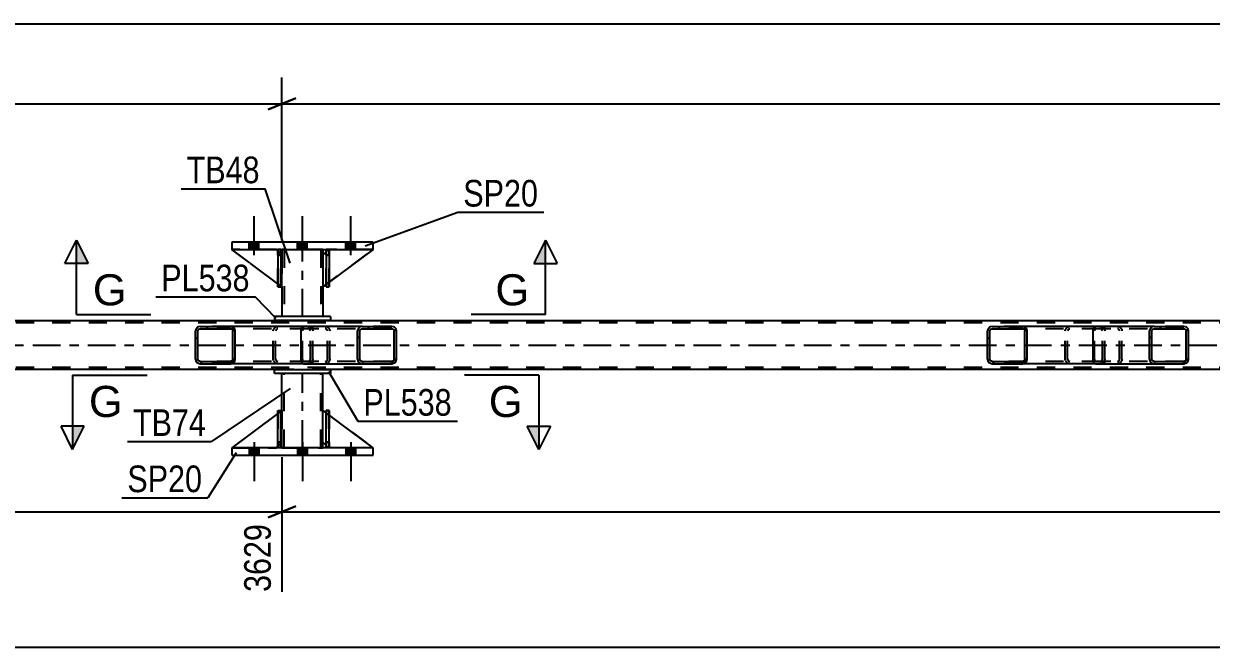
# Model space of a CAD drawing. Header units: millimetres. Extents: x -36 to 805, y -409 to 185.
# Drawn here: x 164.1 to 291.7, y -238.9 to -171.9 of the extents above; entities that cross this region are included whole.
import ezdxf

# ---------------------------------------------------------------- set-up
doc = ezdxf.new("R2010")
doc.units = ezdxf.units.MM
doc.linetypes.add('DXK_LINE_DOT2', pattern=[3.9198, 1.9599, -1.9599])
doc.linetypes.add('DXK_LINE_DOT3', pattern=[5.9187, 2.979, -0.9799, 0.9799, -0.9799])
doc.styles.add('Arial', font='ARIAL.TTF', dxfattribs={"height": 0.2})
doc.styles.add('Arial Narrow', font='ARIALN.TTF', dxfattribs={"height": 0.2})

# ---------------------------------------------------------------- blocks, each defined once
blk = doc.blocks.new('Bolt-203724355-6252 - 6047')
at = {"linetype": 'Continuous'}
for points in [[(188.31, -196.18), (189.35, -196.18), (189.35, -195.38), (188.31, -195.38)], [(188.31, -196.18), (189.35, -196.18), (189.35, -195.38), (188.31, -195.38)], [(188.31, -196.18), (189.35, -196.18), (189.35, -195.38), (188.31, -195.38)], [(193.51, -196.18), (194.55, -196.18), (194.55, -195.38), (193.51, -195.38)], [(193.51, -196.18), (194.55, -196.18), (194.55, -195.38), (193.51, -195.38)], [(198.71, -196.18), (199.75, -196.18), (199.75, -195.38), (198.71, -195.38)], [(198.71, -196.18), (199.75, -196.18), (199.75, -195.38), (198.71, -195.38)], [(198.71, -196.18), (199.75, -196.18), (199.75, -195.38), (198.71, -195.38)]]:
    blk.add_hatch(color=1, dxfattribs=at).paths.add_polyline_path(points)
at = {"color": 1, "linetype": 'Continuous'}
for p, q in [((188.83, -196.78), (188.83, -192.58)), ((188.83, -196.78), (188.83, -192.58)), ((188.83, -196.78), (188.83, -192.58)), ((194.03, -196.78), (194.03, -192.58)), ((194.03, -196.78), (194.03, -192.58)), ((199.23, -196.78), (199.23, -192.58)), ((199.23, -196.78), (199.23, -192.58)), ((199.23, -196.78), (199.23, -192.58)), ((188.31, -196.18), (188.31, -195.38)), ((188.31, -196.18), (188.31, -195.38)), ((188.31, -196.18), (188.31, -195.38)), ((189.35, -196.18), (189.35, -195.38)), ((189.35, -196.18), (189.35, -195.38)), ((189.35, -196.18), (189.35, -195.38)), ((193.51, -196.18), (193.51, -195.38)), ((193.51, -196.18), (193.51, -195.38)), ((194.55, -196.18), (194.55, -195.38)), ((194.55, -196.18), (194.55, -195.38)), ((198.71, -196.18), (198.71, -195.38)), ((198.71, -196.18), (198.71, -195.38)), ((198.71, -196.18), (198.71, -195.38)), ((199.75, -196.18), (199.75, -195.38)), ((199.75, -196.18), (199.75, -195.38)), ((199.75, -196.18), (199.75, -195.38))]:
    blk.add_line(p, q, dxfattribs=at)
blk = doc.blocks.new('Part-203724355-6270 - 6047')
at = {"linetype": 'Continuous'}
h = blk.add_hatch(dxfattribs=at)
h.set_pattern_fill('', scale=0.7, style=0, pattern_type=0)
h.set_pattern_definition([(45, (271.8914, -204.7345), (-1.57154, 1.57154), [])])
h.paths.add_polyline_path([(271.93, -204.92), (271.89, -204.73), (271.78, -204.58), (271.61, -204.47), (271.42, -204.44), (268.18, -204.44), (267.99, -204.47), (267.82, -204.58), (267.71, -204.73), (267.67, -204.92), (267.67, -207.96), (267.71, -208.14), (267.82, -208.3), (267.99, -208.4), (268.18, -208.44), (271.42, -208.44), (271.61, -208.4), (271.78, -208.3), (271.89, -208.14), (271.93, -207.96)])
h.paths.add_polyline_path([(271.66, -208.05), (271.6, -208.13), (271.52, -208.18), (271.42, -208.2), (268.18, -208.2), (268.09, -208.18), (268, -208.13), (267.95, -208.05), (267.93, -207.96), (267.93, -204.92), (267.95, -204.83), (268, -204.75), (268.09, -204.7), (268.18, -204.68), (271.42, -204.68), (271.52, -204.7), (271.6, -204.75), (271.66, -204.83), (271.67, -204.92), (271.67, -207.96)])
at = {"color": 2, "linetype": 'Continuous'}
for p, q in [((267.71, -204.73), (267.67, -204.92)), ((267.67, -207.96), (267.67, -204.92)), ((267.93, -204.92), (267.95, -204.83)), ((267.93, -207.96), (267.93, -204.92)), ((267.95, -204.83), (268, -204.75)), ((268.18, -204.44), (267.99, -204.47)), ((268, -204.75), (268.09, -204.7)), ((268.09, -204.7), (268.18, -204.68)), ((268.18, -204.44), (271.42, -204.44)), ((268.18, -204.68), (271.42, -204.68)), ((279.29, -204.44), (271.42, -204.44)), ((271.61, -204.47), (271.42, -204.44)), ((271.42, -204.68), (271.52, -204.7)), ((271.52, -204.7), (271.6, -204.75)), ((271.6, -204.75), (271.66, -204.83)), ((271.66, -204.83), (271.67, -204.92)), ((271.67, -207.96), (271.67, -204.92)), ((271.93, -204.92), (271.89, -204.73)), ((271.93, -207.96), (271.93, -204.92)), ((267.67, -207.96), (267.71, -208.14)), ((267.95, -208.05), (267.93, -207.96)), ((268, -208.13), (267.95, -208.05)), ((271.66, -208.05), (271.6, -208.13)), ((271.67, -207.96), (271.66, -208.05)), ((271.89, -208.14), (271.93, -207.96)), ((267.99, -208.4), (268.18, -208.44)), ((268.09, -208.18), (268, -208.13)), ((268.18, -208.2), (268.09, -208.18)), ((268.18, -208.2), (271.42, -208.2)), ((268.18, -208.44), (271.42, -208.44)), ((271.52, -208.18), (271.42, -208.2)), ((271.42, -208.44), (271.61, -208.4)), ((279.29, -208.44), (271.42, -208.44)), ((271.6, -208.13), (271.52, -208.18))]:
    blk.add_line(p, q, dxfattribs=at)
at = {"color": 7, "linetype": 'DXK_LINE_DOT2'}
for p, q in [((271.42, -204.44), (268.18, -204.44)), ((279.77, -204.68), (268.18, -204.68)), ((276.02, -204.92), (276.06, -204.73)), ((276.02, -207.96), (276.02, -204.92)), ((276.3, -204.83), (276.28, -204.92)), ((276.28, -207.96), (276.28, -204.92)), ((276.35, -204.75), (276.3, -204.83)), ((276.34, -204.47), (276.53, -204.44)), ((276.35, -204.75), (276.38, -204.73)), ((276.38, -204.73), (276.44, -204.7)), ((276.44, -204.7), (276.53, -204.68)), ((279.77, -204.44), (279.29, -204.44)), ((279.77, -204.44), (279.96, -204.47)), ((279.87, -204.7), (279.77, -204.68)), ((279.95, -204.75), (279.87, -204.7)), ((280, -204.83), (279.95, -204.75)), ((280.02, -204.92), (280, -204.83)), ((280.02, -207.96), (280.02, -204.92)), ((280.24, -204.73), (280.28, -204.92)), ((280.28, -207.96), (280.28, -204.92)), ((276.06, -208.14), (276.02, -207.96)), ((276.28, -207.96), (276.3, -208.05)), ((276.3, -208.05), (276.35, -208.13)), ((279.95, -208.13), (280, -208.05)), ((280, -208.05), (280.02, -207.96)), ((280.28, -207.96), (280.24, -208.14)), ((279.77, -208.2), (268.18, -208.2)), ((271.42, -208.44), (268.18, -208.44)), ((276.53, -208.44), (276.34, -208.4)), ((276.35, -208.13), (276.44, -208.18)), ((276.44, -208.18), (276.53, -208.2)), ((279.77, -208.44), (279.29, -208.44)), ((279.77, -208.2), (279.87, -208.18)), ((279.96, -208.4), (279.77, -208.44)), ((279.87, -208.18), (279.95, -208.13))]:
    blk.add_line(p, q, dxfattribs=at)
at = {"color": 2, "linetype": 'Continuous'}
for centre, start, end in [((268.16, -204.94), 110.7583, 155.68), ((271.44, -204.94), 24.32, 69.2417), ((268.16, -207.94), 204.32, 249.2417), ((271.44, -207.94), 290.7583, 335.68)]:
    blk.add_arc(centre, 0.496, start, end, dxfattribs=at)
at = {"color": 7, "linetype": 'DXK_LINE_DOT2'}
for centre, start, end in [((276.51, -204.94), 110.7583, 155.68), ((279.79, -204.94), 24.32, 69.2417), ((276.51, -207.94), 204.32, 249.2417), ((279.79, -207.94), 290.7583, 335.68)]:
    blk.add_arc(centre, 0.496, start, end, dxfattribs=at)
blk = doc.blocks.new('Part-203724355-6255 - 6047')
at = {"color": 2, "linetype": 'Continuous'}
for p, q in [((46.67, -203.8), (713.95, -203.8)), ((191.03, -209.08), (46.67, -209.08)), ((446.44, -209.08), (197.03, -209.08))]:
    blk.add_line(p, q, dxfattribs=at)
at = {"color": 7, "linetype": 'DXK_LINE_DOT2'}
for p, q in [((713.95, -204.04), (46.67, -204.04)), ((713.95, -208.84), (46.67, -208.84)), ((197.03, -209.08), (191.03, -209.08))]:
    blk.add_line(p, q, dxfattribs=at)
at = {"color": 7, "linetype": 'DXK_LINE_DOT3'}
blk.add_line((46.67, -206.44), (713.95, -206.44), dxfattribs=at)
blk = doc.blocks.new('Part-203724355-6271 - 6047')
at = {"linetype": 'Continuous'}
h = blk.add_hatch(dxfattribs=at)
h.set_pattern_fill('', scale=0.7, style=0, pattern_type=0)
h.set_pattern_definition([(45, (204.1022, -204.7345), (-1.57154, 1.57154), [])])
h.paths.add_polyline_path([(204.14, -204.92), (204.1, -204.73), (203.99, -204.58), (203.83, -204.47), (203.64, -204.44), (200.45, -204.44), (200.26, -204.47), (200.1, -204.58), (199.99, -204.73), (199.95, -204.92), (199.95, -207.96), (199.99, -208.14), (200.1, -208.3), (200.26, -208.4), (200.45, -208.44), (203.64, -208.44), (203.83, -208.4), (203.99, -208.3), (204.1, -208.14), (204.14, -207.96)])
h.paths.add_polyline_path([(203.87, -208.05), (203.82, -208.13), (203.73, -208.18), (203.64, -208.2), (200.45, -208.2), (200.36, -208.18), (200.28, -208.13), (200.22, -208.05), (200.2, -207.96), (200.2, -204.92), (200.22, -204.83), (200.28, -204.75), (200.36, -204.7), (200.45, -204.68), (203.64, -204.68), (203.73, -204.7), (203.82, -204.75), (203.87, -204.83), (203.89, -204.92), (203.89, -207.96)])
at = {"color": 2, "linetype": 'Continuous'}
for p, q in [((193.88, -204.92), (193.9, -204.73)), ((193.88, -207.96), (193.88, -204.92)), ((193.9, -204.73), (193.96, -204.58)), ((193.96, -204.58), (194.05, -204.47)), ((194.05, -204.47), (194.15, -204.44)), ((200.45, -204.44), (194.15, -204.44)), ((199.99, -204.73), (199.95, -204.92)), ((199.95, -207.96), (199.95, -204.92)), ((200.2, -204.92), (200.22, -204.83)), ((200.2, -207.96), (200.2, -204.92)), ((200.22, -204.83), (200.28, -204.75)), ((200.45, -204.44), (200.26, -204.47)), ((200.28, -204.75), (200.36, -204.7)), ((200.36, -204.7), (200.45, -204.68)), ((200.45, -204.44), (203.64, -204.44)), ((200.45, -204.68), (203.64, -204.68)), ((203.83, -204.47), (203.64, -204.44)), ((203.64, -204.68), (203.73, -204.7)), ((203.73, -204.7), (203.82, -204.75)), ((203.82, -204.75), (203.87, -204.83)), ((203.87, -204.83), (203.89, -204.92)), ((203.89, -207.96), (203.89, -204.92)), ((204.14, -204.92), (204.1, -204.73)), ((204.14, -207.96), (204.14, -204.92)), ((193.9, -208.14), (193.88, -207.96)), ((199.95, -207.96), (199.99, -208.14)), ((200.22, -208.05), (200.2, -207.96)), ((200.28, -208.13), (200.22, -208.05)), ((203.87, -208.05), (203.82, -208.13)), ((203.89, -207.96), (203.87, -208.05)), ((204.1, -208.14), (204.14, -207.96)), ((193.96, -208.3), (193.9, -208.14)), ((194.05, -208.4), (193.96, -208.3)), ((194.15, -208.44), (194.05, -208.4)), ((194.15, -208.44), (200.45, -208.44)), ((200.26, -208.4), (200.45, -208.44)), ((200.36, -208.18), (200.28, -208.13)), ((200.45, -208.2), (200.36, -208.18)), ((200.45, -208.2), (203.64, -208.2)), ((200.45, -208.44), (203.64, -208.44)), ((203.73, -208.18), (203.64, -208.2)), ((203.64, -208.44), (203.83, -208.4)), ((203.82, -208.13), (203.73, -208.18))]:
    blk.add_line(p, q, dxfattribs=at)
at = {"color": 7, "linetype": 'DXK_LINE_DOT2'}
for p, q in [((194.03, -204.83), (194.02, -204.92)), ((194.02, -207.96), (194.02, -204.92)), ((194.06, -204.75), (194.03, -204.83)), ((194.1, -204.7), (194.06, -204.75)), ((194.15, -204.68), (194.1, -204.7)), ((203.64, -204.68), (194.15, -204.68)), ((195.15, -204.68), (195.15, -204.44)), ((196.49, -204.44), (196.68, -204.47)), ((196.58, -204.7), (196.49, -204.68)), ((196.67, -204.75), (196.58, -204.7)), ((196.72, -204.83), (196.67, -204.75)), ((196.74, -204.92), (196.72, -204.83)), ((196.74, -207.96), (196.74, -204.92)), ((196.95, -204.73), (196.99, -204.92)), ((196.99, -207.96), (196.99, -204.92)), ((203.64, -204.44), (200.45, -204.44)), ((194.02, -207.96), (194.03, -208.05)), ((194.03, -208.05), (194.06, -208.13)), ((196.67, -208.13), (196.72, -208.05)), ((196.72, -208.05), (196.74, -207.96)), ((196.99, -207.96), (196.95, -208.14)), ((194.06, -208.13), (194.1, -208.18)), ((194.1, -208.18), (194.15, -208.2)), ((203.64, -208.2), (194.15, -208.2)), ((195.15, -208.44), (195.15, -208.2)), ((196.49, -208.2), (196.58, -208.18)), ((196.68, -208.4), (196.49, -208.44)), ((196.58, -208.18), (196.67, -208.13)), ((200.45, -208.44), (203.64, -208.44))]:
    blk.add_line(p, q, dxfattribs=at)
for centre, start, end in [((196.5, -204.93), 23.8494, 68.8059), ((196.5, -207.94), 291.1941, 336.1506)]:
    blk.add_arc(centre, 0.492, start, end, dxfattribs=at)
at = {"color": 2, "linetype": 'Continuous'}
for centre, start, end in [((200.44, -204.93), 111.1941, 156.1506), ((203.65, -204.93), 23.8494, 68.8059), ((200.44, -207.94), 203.8494, 248.8059), ((203.65, -207.94), 291.1941, 336.1506)]:
    blk.add_arc(centre, 0.492, start, end, dxfattribs=at)
blk = doc.blocks.new('Bolt-203724355-6253 - 6047')
at = {"linetype": 'Continuous'}
for points in [[(189.35, -217.48), (188.31, -217.48), (188.31, -218.28), (189.35, -218.28)], [(189.35, -217.48), (188.31, -217.48), (188.31, -218.28), (189.35, -218.28)], [(189.35, -217.48), (188.31, -217.48), (188.31, -218.28), (189.35, -218.28)], [(194.55, -217.48), (193.51, -217.48), (193.51, -218.28), (194.55, -218.28)], [(194.55, -217.48), (193.51, -217.48), (193.51, -218.28), (194.55, -218.28)], [(199.75, -217.48), (198.71, -217.48), (198.71, -218.28), (199.75, -218.28)], [(199.75, -217.48), (198.71, -217.48), (198.71, -218.28), (199.75, -218.28)], [(199.75, -217.48), (198.71, -217.48), (198.71, -218.28), (199.75, -218.28)]]:
    blk.add_hatch(color=1, dxfattribs=at).paths.add_polyline_path(points)
at = {"color": 1, "linetype": 'Continuous'}
for p, q in [((188.83, -216.88), (188.83, -221.08)), ((188.83, -216.88), (188.83, -221.08)), ((188.83, -216.88), (188.83, -221.08)), ((194.03, -216.88), (194.03, -221.08)), ((194.03, -216.88), (194.03, -221.08)), ((199.23, -216.88), (199.23, -221.08)), ((199.23, -216.88), (199.23, -221.08)), ((199.23, -216.88), (199.23, -221.08)), ((188.31, -217.48), (188.31, -218.28)), ((188.31, -217.48), (188.31, -218.28)), ((188.31, -217.48), (188.31, -218.28)), ((189.35, -217.48), (189.35, -218.28)), ((189.35, -217.48), (189.35, -218.28)), ((189.35, -217.48), (189.35, -218.28)), ((193.51, -217.48), (193.51, -218.28)), ((193.51, -217.48), (193.51, -218.28)), ((194.55, -217.48), (194.55, -218.28)), ((194.55, -217.48), (194.55, -218.28)), ((198.71, -217.48), (198.71, -218.28)), ((198.71, -217.48), (198.71, -218.28)), ((198.71, -217.48), (198.71, -218.28)), ((199.75, -217.48), (199.75, -218.28)), ((199.75, -217.48), (199.75, -218.28)), ((199.75, -217.48), (199.75, -218.28))]:
    blk.add_line(p, q, dxfattribs=at)
blk = doc.blocks.new('Part-203724355-6269 - 6047')
at = {"linetype": 'Continuous'}
h = blk.add_hatch(dxfattribs=at)
h.set_pattern_fill('', scale=0.7, style=0, pattern_type=0)
h.set_pattern_definition([(45, (289.2364, -204.7345), (-1.57154, 1.57154), [])])
h.paths.add_polyline_path([(289.27, -204.92), (289.24, -204.73), (289.13, -204.58), (288.96, -204.47), (288.77, -204.44), (285.59, -204.44), (285.4, -204.47), (285.23, -204.58), (285.12, -204.73), (285.08, -204.92), (285.08, -207.96), (285.12, -208.14), (285.23, -208.3), (285.4, -208.4), (285.59, -208.44), (288.77, -208.44), (288.96, -208.4), (289.13, -208.3), (289.24, -208.14), (289.27, -207.96)])
h.paths.add_polyline_path([(289, -208.05), (288.95, -208.13), (288.87, -208.18), (288.77, -208.2), (285.59, -208.2), (285.49, -208.18), (285.41, -208.13), (285.36, -208.05), (285.34, -207.96), (285.34, -204.92), (285.36, -204.83), (285.41, -204.75), (285.49, -204.7), (285.59, -204.68), (288.77, -204.68), (288.87, -204.7), (288.95, -204.75), (289, -204.83), (289.02, -204.92), (289.02, -207.96)])
at = {"color": 2, "linetype": 'Continuous'}
for p, q in [((279.02, -204.92), (279.04, -204.73)), ((279.02, -207.96), (279.02, -204.92)), ((279.04, -204.73), (279.1, -204.58)), ((279.1, -204.58), (279.18, -204.47)), ((279.18, -204.47), (279.29, -204.44)), ((285.59, -204.44), (279.29, -204.44)), ((285.12, -204.73), (285.08, -204.92)), ((285.08, -207.96), (285.08, -204.92)), ((285.34, -204.92), (285.36, -204.83)), ((285.34, -207.96), (285.34, -204.92)), ((285.36, -204.83), (285.41, -204.75)), ((285.59, -204.44), (285.4, -204.47)), ((285.41, -204.75), (285.49, -204.7)), ((285.49, -204.7), (285.59, -204.68)), ((285.59, -204.44), (288.77, -204.44)), ((285.59, -204.68), (288.77, -204.68)), ((288.96, -204.47), (288.77, -204.44)), ((288.77, -204.68), (288.87, -204.7)), ((288.87, -204.7), (288.95, -204.75)), ((288.95, -204.75), (289, -204.83)), ((289, -204.83), (289.02, -204.92)), ((289.02, -207.96), (289.02, -204.92)), ((289.27, -204.92), (289.24, -204.73)), ((289.27, -207.96), (289.27, -204.92)), ((279.04, -208.14), (279.02, -207.96)), ((285.08, -207.96), (285.12, -208.14)), ((285.36, -208.05), (285.34, -207.96)), ((285.41, -208.13), (285.36, -208.05)), ((289, -208.05), (288.95, -208.13)), ((289.02, -207.96), (289, -208.05)), ((289.24, -208.14), (289.27, -207.96)), ((279.1, -208.3), (279.04, -208.14)), ((279.18, -208.4), (279.1, -208.3)), ((279.29, -208.44), (279.18, -208.4)), ((279.29, -208.44), (285.59, -208.44)), ((285.4, -208.4), (285.59, -208.44)), ((285.49, -208.18), (285.41, -208.13)), ((285.59, -208.2), (285.49, -208.18)), ((285.59, -208.2), (288.77, -208.2)), ((285.59, -208.44), (288.77, -208.44)), ((288.87, -208.18), (288.77, -208.2)), ((288.77, -208.44), (288.96, -208.4)), ((288.95, -208.13), (288.87, -208.18))]:
    blk.add_line(p, q, dxfattribs=at)
at = {"color": 7, "linetype": 'DXK_LINE_DOT2'}
for p, q in [((279.16, -204.83), (279.15, -204.92)), ((279.15, -207.96), (279.15, -204.92)), ((279.19, -204.75), (279.16, -204.83)), ((279.24, -204.7), (279.19, -204.75)), ((279.29, -204.68), (279.24, -204.7)), ((288.77, -204.68), (279.29, -204.68)), ((280.28, -204.68), (280.28, -204.44)), ((281.62, -204.44), (281.81, -204.47)), ((281.72, -204.7), (281.62, -204.68)), ((281.8, -204.75), (281.72, -204.7)), ((281.85, -204.83), (281.8, -204.75)), ((281.87, -204.92), (281.85, -204.83)), ((281.87, -207.96), (281.87, -204.92)), ((282.09, -204.73), (282.12, -204.92)), ((282.12, -207.96), (282.12, -204.92)), ((288.77, -204.44), (285.59, -204.44)), ((279.15, -207.96), (279.16, -208.05)), ((279.16, -208.05), (279.19, -208.13)), ((281.8, -208.13), (281.85, -208.05)), ((281.85, -208.05), (281.87, -207.96)), ((282.12, -207.96), (282.09, -208.14)), ((279.19, -208.13), (279.24, -208.18)), ((279.24, -208.18), (279.29, -208.2)), ((288.77, -208.2), (279.29, -208.2)), ((280.28, -208.44), (280.28, -208.2)), ((281.62, -208.2), (281.72, -208.18)), ((281.81, -208.4), (281.62, -208.44)), ((281.72, -208.18), (281.8, -208.13)), ((285.59, -208.44), (288.77, -208.44))]:
    blk.add_line(p, q, dxfattribs=at)
for centre, start, end in [((281.64, -204.93), 23.8494, 68.8059), ((281.64, -207.94), 291.1941, 336.1506)]:
    blk.add_arc(centre, 0.492, start, end, dxfattribs=at)
at = {"color": 2, "linetype": 'Continuous'}
for centre, start, end in [((285.57, -204.93), 111.1941, 156.1506), ((288.79, -204.93), 23.8494, 68.8059), ((285.57, -207.94), 203.8494, 248.8059), ((288.79, -207.94), 291.1941, 336.1506)]:
    blk.add_arc(centre, 0.492, start, end, dxfattribs=at)
blk = doc.blocks.new('Part-203724355-6272 - 6047')
at = {"linetype": 'Continuous'}
h = blk.add_hatch(dxfattribs=at)
h.set_pattern_fill('', scale=0.7, style=0, pattern_type=0)
h.set_pattern_definition([(45, (186.7572, -204.7345), (-1.57154, 1.57154), [])])
h.paths.add_polyline_path([(186.8, -204.92), (186.76, -204.73), (186.65, -204.58), (186.48, -204.47), (186.29, -204.44), (183.05, -204.44), (182.85, -204.47), (182.69, -204.58), (182.58, -204.73), (182.54, -204.92), (182.54, -207.96), (182.58, -208.14), (182.69, -208.3), (182.85, -208.4), (183.05, -208.44), (186.29, -208.44), (186.48, -208.4), (186.65, -208.3), (186.76, -208.14), (186.8, -207.96)])
h.paths.add_polyline_path([(186.52, -208.05), (186.47, -208.13), (186.38, -208.18), (186.29, -208.2), (183.05, -208.2), (182.95, -208.18), (182.87, -208.13), (182.81, -208.05), (182.79, -207.96), (182.79, -204.92), (182.81, -204.83), (182.87, -204.75), (182.95, -204.7), (183.05, -204.68), (186.29, -204.68), (186.38, -204.7), (186.47, -204.75), (186.52, -204.83), (186.54, -204.92), (186.54, -207.96)])
at = {"color": 2, "linetype": 'Continuous'}
for p, q in [((182.58, -204.73), (182.54, -204.92)), ((182.54, -207.96), (182.54, -204.92)), ((182.79, -204.92), (182.81, -204.83)), ((182.79, -207.96), (182.79, -204.92)), ((182.81, -204.83), (182.87, -204.75)), ((183.05, -204.44), (182.85, -204.47)), ((182.87, -204.75), (182.95, -204.7)), ((182.95, -204.7), (183.05, -204.68)), ((183.05, -204.44), (186.29, -204.44)), ((183.05, -204.68), (186.29, -204.68)), ((194.15, -204.44), (186.29, -204.44)), ((186.48, -204.47), (186.29, -204.44)), ((186.29, -204.68), (186.38, -204.7)), ((186.38, -204.7), (186.47, -204.75)), ((186.47, -204.75), (186.52, -204.83)), ((186.52, -204.83), (186.54, -204.92)), ((186.54, -207.96), (186.54, -204.92)), ((186.8, -204.92), (186.76, -204.73)), ((186.8, -207.96), (186.8, -204.92)), ((182.54, -207.96), (182.58, -208.14)), ((182.81, -208.05), (182.79, -207.96)), ((182.87, -208.13), (182.81, -208.05)), ((186.52, -208.05), (186.47, -208.13)), ((186.54, -207.96), (186.52, -208.05)), ((186.76, -208.14), (186.8, -207.96)), ((182.85, -208.4), (183.05, -208.44)), ((182.95, -208.18), (182.87, -208.13)), ((183.05, -208.2), (182.95, -208.18)), ((183.05, -208.2), (186.29, -208.2)), ((183.05, -208.44), (186.29, -208.44)), ((186.38, -208.18), (186.29, -208.2)), ((186.29, -208.44), (186.48, -208.4)), ((194.15, -208.44), (186.29, -208.44)), ((186.47, -208.13), (186.38, -208.18))]:
    blk.add_line(p, q, dxfattribs=at)
at = {"color": 7, "linetype": 'DXK_LINE_DOT2'}
for p, q in [((186.29, -204.44), (183.05, -204.44)), ((194.63, -204.68), (183.05, -204.68)), ((190.89, -204.92), (190.93, -204.73)), ((190.89, -207.96), (190.89, -204.92)), ((191.16, -204.83), (191.14, -204.92)), ((191.14, -207.96), (191.14, -204.92)), ((191.22, -204.75), (191.16, -204.83)), ((191.2, -204.47), (191.4, -204.44)), ((191.3, -204.7), (191.22, -204.75)), ((191.4, -204.68), (191.3, -204.7)), ((194.63, -204.44), (194.15, -204.44)), ((194.63, -204.44), (194.83, -204.47)), ((194.73, -204.7), (194.63, -204.68)), ((194.82, -204.75), (194.73, -204.7)), ((194.87, -204.83), (194.82, -204.75)), ((194.89, -204.92), (194.87, -204.83)), ((194.89, -207.96), (194.89, -204.92)), ((195.11, -204.73), (195.15, -204.92)), ((195.15, -207.96), (195.15, -204.92)), ((190.93, -208.14), (190.89, -207.96)), ((191.14, -207.96), (191.16, -208.05)), ((191.16, -208.05), (191.22, -208.13)), ((194.82, -208.13), (194.87, -208.05)), ((194.87, -208.05), (194.89, -207.96)), ((195.15, -207.96), (195.11, -208.14)), ((194.63, -208.2), (183.05, -208.2)), ((186.29, -208.44), (183.05, -208.44)), ((191.4, -208.44), (191.2, -208.4)), ((191.22, -208.13), (191.3, -208.18)), ((191.3, -208.18), (191.4, -208.2)), ((194.63, -208.44), (194.15, -208.44)), ((194.63, -208.2), (194.73, -208.18)), ((194.83, -208.4), (194.63, -208.44)), ((194.73, -208.18), (194.82, -208.13))]:
    blk.add_line(p, q, dxfattribs=at)
at = {"color": 2, "linetype": 'Continuous'}
for centre, start, end in [((183.03, -204.94), 110.7583, 155.68), ((186.3, -204.94), 24.32, 69.2417), ((183.03, -207.94), 204.32, 249.2417), ((186.3, -207.94), 290.7583, 335.68)]:
    blk.add_arc(centre, 0.496, start, end, dxfattribs=at)
at = {"color": 7, "linetype": 'DXK_LINE_DOT2'}
for centre, start, end in [((191.38, -204.94), 110.7583, 155.68), ((194.65, -204.94), 24.32, 69.2417), ((191.38, -207.94), 204.32, 249.2417), ((194.65, -207.94), 290.7583, 335.68)]:
    blk.add_arc(centre, 0.496, start, end, dxfattribs=at)
blk = doc.blocks.new('Part-203724355-6278 - 6047')
at = {"color": 2, "linetype": 'Continuous'}
for p, q in [((191.83, -196.18), (191.83, -196.78)), ((196.23, -196.18), (196.23, -196.78)), ((191.83, -200.18), (191.83, -203.38)), ((196.23, -200.18), (196.23, -203.38))]:
    blk.add_line(p, q, dxfattribs=at)
at = {"color": 7, "linetype": 'DXK_LINE_DOT2'}
for p, q in [((196.23, -196.18), (191.83, -196.18)), ((192.07, -196.18), (192.07, -203.38)), ((195.99, -196.18), (195.99, -203.38)), ((191.83, -196.78), (191.83, -200.18)), ((196.23, -196.78), (196.23, -200.18)), ((196.23, -203.38), (191.83, -203.38))]:
    blk.add_line(p, q, dxfattribs=at)
at = {"color": 7, "linetype": 'DXK_LINE_DOT3'}
blk.add_line((194.03, -203.38), (194.03, -196.18), dxfattribs=at)
blk = doc.blocks.new('Part-203724355-6284 - 6047')
at = {"color": 2, "linetype": 'Continuous'}
for p, q in [((191.38, -199.85), (186.43, -196.18)), ((191.38, -196.33), (191.23, -196.18)), ((191.83, -196.78), (191.7, -196.65)), ((191.83, -196.78), (191.83, -196.78)), ((191.83, -200.18), (191.83, -196.78)), ((191.7, -200.08), (191.83, -200.18)), ((191.83, -200.18), (191.83, -200.18))]:
    blk.add_line(p, q, dxfattribs=at)
at = {"color": 7, "linetype": 'DXK_LINE_DOT2'}
for p, q in [((191.23, -196.18), (186.43, -196.18)), ((191.23, -196.18), (191.83, -196.78)), ((191.7, -196.65), (191.38, -196.33)), ((191.83, -196.78), (191.83, -200.18)), ((191.7, -200.08), (191.38, -199.85))]:
    blk.add_line(p, q, dxfattribs=at)
blk = doc.blocks.new('Part-203724355-6286 - 6047')
at = {"color": 2, "linetype": 'Continuous'}
for p, q in [((196.9, -196.18), (196.58, -196.18)), ((196.58, -196.18), (196.58, -200.18)), ((196.9, -196.18), (196.9, -196.18)), ((196.9, -196.18), (196.9, -200.18)), ((196.9, -200.18), (196.58, -200.18))]:
    blk.add_line(p, q, dxfattribs=at)
at = {"color": 7, "linetype": 'DXK_LINE_DOT2'}
for p, q in [((196.58, -196.78), (196.58, -196.18)), ((196.9, -196.78), (196.9, -196.18)), ((196.9, -196.18), (196.9, -196.18)), ((196.9, -196.78), (196.58, -196.78)), ((196.58, -196.78), (196.58, -200.18)), ((196.9, -200.18), (196.9, -196.78))]:
    blk.add_line(p, q, dxfattribs=at)
blk = doc.blocks.new('Part-203724355-6288 - 6047')
at = {"color": 7, "linetype": 'DXK_LINE_DOT2'}
for p, q in [((196.58, -196.78), (196.58, -196.18)), ((196.58, -196.18), (196.58, -196.18)), ((196.58, -196.18), (196.58, -200.18)), ((196.9, -196.18), (196.58, -196.18)), ((196.9, -196.78), (196.9, -196.18)), ((196.9, -200.18), (196.9, -196.18)), ((196.58, -200.18), (196.58, -196.78)), ((196.58, -196.78), (196.9, -196.78)), ((196.9, -196.78), (196.9, -200.18)), ((196.58, -200.18), (196.9, -200.18))]:
    blk.add_line(p, q, dxfattribs=at)
blk = doc.blocks.new('Part-203724355-6293 - 6047')
at = {"color": 2, "linetype": 'Continuous'}
for p, q in [((201.63, -217.48), (186.43, -217.48)), ((186.43, -217.48), (186.43, -218.28)), ((201.63, -218.28), (201.63, -217.48)), ((186.43, -218.28), (201.63, -218.28))]:
    blk.add_line(p, q, dxfattribs=at)
blk = doc.blocks.new('Part-203724355-6311 - 6047')
at = {"color": 2, "linetype": 'Continuous'}
for p, q in [((191.7, -196.18), (191.38, -196.18)), ((191.38, -196.18), (191.38, -200.18)), ((191.7, -196.18), (191.7, -196.18)), ((191.7, -196.18), (191.7, -200.18)), ((191.7, -200.18), (191.38, -200.18))]:
    blk.add_line(p, q, dxfattribs=at)
at = {"color": 7, "linetype": 'DXK_LINE_DOT2'}
for p, q in [((191.38, -196.78), (191.38, -196.18)), ((191.7, -196.78), (191.7, -196.18)), ((191.7, -196.18), (191.7, -196.18)), ((191.7, -196.78), (191.38, -196.78)), ((191.38, -196.78), (191.38, -200.18)), ((191.7, -200.18), (191.7, -196.78))]:
    blk.add_line(p, q, dxfattribs=at)
blk = doc.blocks.new('Part-203724355-6314 - 6047')
at = {"color": 2, "linetype": 'Continuous'}
for p, q in [((196.58, -217.48), (196.58, -213.48)), ((196.58, -213.48), (196.9, -213.48)), ((196.9, -217.48), (196.9, -213.48)), ((196.58, -217.48), (196.58, -217.48)), ((196.9, -217.48), (196.58, -217.48))]:
    blk.add_line(p, q, dxfattribs=at)
at = {"color": 7, "linetype": 'DXK_LINE_DOT2'}
for p, q in [((196.58, -213.48), (196.58, -216.88)), ((196.9, -216.88), (196.9, -213.48)), ((196.58, -216.88), (196.58, -217.48)), ((196.58, -216.88), (196.9, -216.88)), ((196.9, -217.48), (196.9, -216.88)), ((196.9, -217.48), (196.9, -217.48))]:
    blk.add_line(p, q, dxfattribs=at)
blk = doc.blocks.new('Part-203724355-6316 - 6047')
at = {"color": 7, "linetype": 'DXK_LINE_DOT2'}
for p, q in [((196.9, -213.48), (196.58, -213.48)), ((196.58, -216.88), (196.58, -213.48)), ((196.58, -213.48), (196.58, -217.48)), ((196.9, -213.48), (196.9, -216.88)), ((196.9, -217.48), (196.9, -213.48)), ((196.9, -216.88), (196.58, -216.88)), ((196.58, -217.48), (196.58, -216.88)), ((196.9, -216.88), (196.9, -217.48)), ((196.9, -217.48), (196.58, -217.48)), ((196.9, -217.48), (196.9, -217.48))]:
    blk.add_line(p, q, dxfattribs=at)
blk = doc.blocks.new('Part-203724355-6317 - 6047')
at = {"color": 7, "linetype": 'DXK_LINE_DOT2'}
for p, q in [((196.83, -196.18), (196.23, -196.78)), ((196.23, -200.18), (201.63, -196.18)), ((201.63, -196.18), (196.83, -196.18)), ((196.23, -196.78), (196.23, -200.18))]:
    blk.add_line(p, q, dxfattribs=at)
blk = doc.blocks.new('Part-203724355-6318 - 6047')
at = {"color": 2, "linetype": 'Continuous'}
for p, q in [((196.58, -196.42), (196.23, -196.78)), ((201.63, -196.18), (196.9, -199.68)), ((196.23, -196.78), (196.23, -200.18)), ((196.58, -199.92), (196.23, -200.18))]:
    blk.add_line(p, q, dxfattribs=at)
at = {"color": 7, "linetype": 'DXK_LINE_DOT2'}
for p, q in [((196.83, -196.18), (196.58, -196.42)), ((201.63, -196.18), (196.83, -196.18)), ((196.9, -199.68), (196.58, -199.92))]:
    blk.add_line(p, q, dxfattribs=at)
blk = doc.blocks.new('Part-203724355-6319 - 6047')
at = {"color": 7, "linetype": 'DXK_LINE_DOT2'}
for p, q in [((191.83, -200.18), (186.43, -196.18)), ((186.43, -196.18), (191.23, -196.18)), ((191.23, -196.18), (191.83, -196.78)), ((191.83, -196.78), (191.23, -196.18)), ((191.83, -196.78), (191.83, -200.18)), ((191.83, -196.78), (191.83, -196.78)), ((191.83, -196.78), (191.83, -200.18))]:
    blk.add_line(p, q, dxfattribs=at)
blk = doc.blocks.new('Part-203724355-6324 - 6047')
at = {"color": 2, "linetype": 'Continuous'}
for p, q in [((201.63, -195.38), (186.43, -195.38)), ((186.43, -195.38), (186.43, -196.18)), ((186.43, -196.18), (201.63, -196.18)), ((201.63, -196.18), (201.63, -195.38))]:
    blk.add_line(p, q, dxfattribs=at)
blk = doc.blocks.new('Part-203724355-6329 - 6047')
at = {"color": 2, "linetype": 'Continuous'}
for p, q in [((191.83, -213.48), (191.83, -209.48)), ((196.23, -213.48), (196.23, -209.48)), ((191.83, -217.48), (191.83, -216.88)), ((196.23, -217.48), (196.23, -216.88))]:
    blk.add_line(p, q, dxfattribs=at)
at = {"color": 7, "linetype": 'DXK_LINE_DOT2'}
for p, q in [((196.23, -209.48), (191.83, -209.48)), ((192.07, -217.48), (192.07, -209.48)), ((195.99, -217.48), (195.99, -209.48)), ((191.83, -216.88), (191.83, -213.48)), ((196.23, -216.88), (196.23, -213.48)), ((191.83, -217.48), (196.23, -217.48))]:
    blk.add_line(p, q, dxfattribs=at)
at = {"color": 7, "linetype": 'DXK_LINE_DOT3'}
blk.add_line((194.03, -217.48), (194.03, -209.48), dxfattribs=at)
blk = doc.blocks.new('Part-203724355-6334 - 6047')
at = {"color": 2, "linetype": 'Continuous'}
for p, q in [((191.03, -209.08), (197.03, -209.08)), ((191.03, -209.48), (191.03, -209.08)), ((197.03, -209.08), (197.03, -209.48)), ((197.03, -209.48), (191.03, -209.48))]:
    blk.add_line(p, q, dxfattribs=at)
blk = doc.blocks.new('Part-203724355-6339 - 6047')
at = {"color": 2, "linetype": 'Continuous'}
for p, q in [((197.03, -203.38), (191.03, -203.38)), ((191.03, -203.38), (191.03, -203.78)), ((197.03, -203.78), (191.03, -203.78)), ((197.03, -203.38), (197.03, -203.78))]:
    blk.add_line(p, q, dxfattribs=at)
blk = doc.blocks.new('Part-203724355-6345 - 6047')
at = {"color": 7, "linetype": 'DXK_LINE_DOT2'}
for p, q in [((191.38, -213.48), (191.7, -213.48)), ((191.38, -216.88), (191.38, -213.48)), ((191.38, -213.48), (191.38, -217.48)), ((191.7, -213.48), (191.7, -216.88)), ((191.7, -217.48), (191.7, -213.57)), ((191.7, -216.88), (191.38, -216.88)), ((191.38, -217.48), (191.38, -216.88)), ((191.7, -216.88), (191.7, -217.48)), ((191.7, -217.48), (191.38, -217.48)), ((191.7, -217.48), (191.7, -217.48))]:
    blk.add_line(p, q, dxfattribs=at)
blk = doc.blocks.new('Part-203724355-6347 - 6047')
at = {"color": 2, "linetype": 'Continuous'}
for p, q in [((191.38, -217.48), (191.38, -213.48)), ((191.38, -213.48), (191.7, -213.48)), ((191.7, -217.48), (191.7, -213.48)), ((191.38, -217.48), (191.38, -217.48)), ((191.7, -217.48), (191.38, -217.48))]:
    blk.add_line(p, q, dxfattribs=at)
at = {"color": 7, "linetype": 'DXK_LINE_DOT2'}
for p, q in [((191.38, -213.48), (191.38, -216.88)), ((191.7, -216.88), (191.7, -213.48)), ((191.38, -216.88), (191.38, -217.48)), ((191.38, -216.88), (191.7, -216.88)), ((191.7, -217.48), (191.7, -216.88)), ((191.7, -217.48), (191.7, -217.48))]:
    blk.add_line(p, q, dxfattribs=at)
blk = doc.blocks.new('Part-203724355-6356 - 6047')
at = {"color": 7, "linetype": 'DXK_LINE_DOT2'}
for p, q in [((191.38, -196.78), (191.38, -196.18)), ((191.38, -196.18), (191.38, -196.18)), ((191.38, -196.18), (191.38, -200.18)), ((191.7, -196.18), (191.38, -196.18)), ((191.7, -196.78), (191.7, -196.18)), ((191.7, -200.18), (191.7, -196.18)), ((191.38, -200.18), (191.38, -196.78)), ((191.38, -196.78), (191.7, -196.78)), ((191.7, -196.78), (191.7, -200.18)), ((191.38, -200.18), (191.7, -200.18))]:
    blk.add_line(p, q, dxfattribs=at)
blk = doc.blocks.new('Part-203724355-6383 - 6047')
at = {"color": 7, "linetype": 'DXK_LINE_DOT2'}
for p, q in [((196.23, -216.88), (196.23, -213.48)), ((196.23, -213.48), (201.63, -217.48)), ((196.83, -217.48), (196.23, -216.88)), ((201.63, -217.48), (196.83, -217.48))]:
    blk.add_line(p, q, dxfattribs=at)
blk = doc.blocks.new('Part-203724355-6384 - 6047')
at = {"color": 2, "linetype": 'Continuous'}
for p, q in [((196.23, -216.88), (196.23, -213.48)), ((196.58, -213.74), (196.23, -213.48)), ((201.63, -217.48), (196.9, -213.98)), ((196.58, -217.23), (196.23, -216.88))]:
    blk.add_line(p, q, dxfattribs=at)
at = {"color": 7, "linetype": 'DXK_LINE_DOT2'}
for p, q in [((196.9, -213.98), (196.58, -213.74)), ((196.83, -217.48), (196.58, -217.23)), ((201.63, -217.48), (196.83, -217.48)), ((201.63, -217.48), (201.63, -217.48)), ((201.63, -217.48), (201.63, -217.48))]:
    blk.add_line(p, q, dxfattribs=at)
blk = doc.blocks.new('Part-203724355-6385 - 6047')
at = {"color": 7, "linetype": 'DXK_LINE_DOT2'}
for p, q in [((191.83, -213.48), (186.43, -217.48)), ((191.83, -216.88), (191.83, -213.48)), ((191.83, -213.48), (191.83, -216.88)), ((191.23, -217.48), (191.83, -216.88)), ((191.83, -216.88), (191.23, -217.48)), ((191.83, -216.88), (191.83, -216.88)), ((186.43, -217.48), (191.23, -217.48))]:
    blk.add_line(p, q, dxfattribs=at)
blk = doc.blocks.new('Part-203724355-6386 - 6047')
at = {"color": 2, "linetype": 'Continuous'}
for p, q in [((191.38, -213.81), (186.43, -217.48)), ((191.83, -213.48), (191.7, -213.57)), ((191.83, -216.88), (191.83, -213.48)), ((191.83, -216.88), (191.7, -217)), ((191.83, -216.88), (191.83, -216.88)), ((191.38, -217.32), (191.23, -217.48))]:
    blk.add_line(p, q, dxfattribs=at)
at = {"color": 7, "linetype": 'DXK_LINE_DOT2'}
for p, q in [((191.7, -213.57), (191.38, -213.81)), ((191.83, -216.88), (191.83, -213.48)), ((191.83, -216.88), (191.23, -217.48)), ((186.43, -217.48), (191.23, -217.48)), ((191.7, -217), (191.38, -217.32))]:
    blk.add_line(p, q, dxfattribs=at)
blk = doc.blocks.new('StraightDimension-203724355-14934 - 6047')
at = {"color": 7, "linetype": 'Continuous'}
for p, q in [((191.83, -195.18), (191.83, -177.66)), ((193.33, -179.91), (190.33, -181.11)), ((191.83, -180.51), (447.24, -180.51))]:
    blk.add_line(p, q, dxfattribs=at)
blk = doc.blocks.new('StraightDimension-203724355-14977 - 6047')
at = {"color": 7, "linetype": 'Continuous'}
for p, q in [((191.83, -218.48), (191.83, -232.98)), ((46.67, -224.36), (191.83, -224.36)), ((190.33, -224.96), (193.33, -223.76))]:
    blk.add_line(p, q, dxfattribs=at)
at = {"color": 0, "linetype": 'Continuous'}
blk.add_wipeout([(191.23, -225.06), (187.03, -225.06), (187.03, -233.58), (191.23, -233.58)], dxfattribs=at)
at = {"color": 3, "linetype": 'Continuous', "style": 'Arial Narrow'}
blk.add_text('3629', height=2.863, rotation=90.0002, dxfattribs=at).set_placement((190.63, -232.98))
blk = doc.blocks.new('StraightDimension-203724355-6513 - 6047')
at = {"color": 7, "linetype": 'Continuous'}
blk.add_line((46.67, -171.9), (722.57, -171.9), dxfattribs=at)
blk = doc.blocks.new('StraightDimension-203724355-6534 - 6047')
at = {"color": 7, "linetype": 'Continuous'}
blk.add_line((46.03, -238.92), (723.21, -238.92), dxfattribs=at)
blk = doc.blocks.new('StraightDimension-203724355-14935 - 6047')
at = {"color": 7, "linetype": 'Continuous'}
for p, q in [((191.83, -195.18), (191.83, -177.66)), ((190.33, -181.11), (193.33, -179.91)), ((46.67, -180.51), (191.83, -180.51))]:
    blk.add_line(p, q, dxfattribs=at)
blk = doc.blocks.new('StraightDimension-203724355-14976 - 6047')
at = {"color": 7, "linetype": 'Continuous'}
for p, q in [((191.83, -218.48), (191.83, -232.98)), ((193.33, -223.76), (190.33, -224.96)), ((191.83, -224.36), (447.24, -224.36))]:
    blk.add_line(p, q, dxfattribs=at)
blk = doc.blocks.new('Mark-203724355-6325 - 6047')
at = {"color": 0}
blk.add_wipeout([(183.66, -216.21), (183.66, -213.21), (175.81, -213.21), (175.81, -216.21)], dxfattribs=at)
blk.add_wipeout([(183.66, -216.21), (183.66, -213.21), (175.81, -213.21), (175.81, -216.21)], dxfattribs=at)
at = {"color": 30, "linetype": 'Continuous'}
for p in [(192.72, -211.09), (175.21, -216.81)]:
    blk.add_line(p, (184.26, -216.81), dxfattribs=at)
at = {"color": 3, "style": 'Arial Narrow'}
blk.add_text('TB74', height=2.863, dxfattribs=at).set_placement((175.81, -216.21))
blk = doc.blocks.new('Mark-203724355-6274 - 6047')
at = {"color": 0}
blk.add_wipeout([(189.43, -189.04), (189.43, -186.04), (181.58, -186.04), (181.58, -189.04)], dxfattribs=at)
blk.add_wipeout([(189.43, -189.04), (189.43, -186.04), (181.58, -186.04), (181.58, -189.04)], dxfattribs=at)
at = {"color": 30, "linetype": 'Continuous'}
for p in [(180.98, -189.64), (192.72, -197.63)]:
    blk.add_line(p, (190.03, -189.64), dxfattribs=at)
at = {"color": 3, "style": 'Arial Narrow'}
blk.add_text('TB48', height=2.863, dxfattribs=at).set_placement((181.58, -189.04))
blk = doc.blocks.new('Mark-203724355-6289 - 6047')
at = {"color": 0}
blk.add_wipeout([(183.25, -222.25), (183.25, -219.25), (175.21, -219.25), (175.21, -222.25)], dxfattribs=at)
blk.add_wipeout([(183.25, -222.25), (183.25, -219.25), (175.21, -219.25), (175.21, -222.25)], dxfattribs=at)
at = {"color": 30, "linetype": 'Continuous'}
for p in [(186.89, -218.03), (174.61, -222.85)]:
    blk.add_line(p, (183.85, -222.85), dxfattribs=at)
at = {"color": 3, "style": 'Arial Narrow'}
blk.add_text('SP20', height=2.863, dxfattribs=at).set_placement((175.21, -222.25))
blk = doc.blocks.new('Mark-203724355-6320 - 6047')
at = {"color": 0}
blk.add_wipeout([(219.36, -191.55), (219.36, -188.55), (211.32, -188.55), (211.32, -191.55)], dxfattribs=at)
blk.add_wipeout([(219.36, -191.55), (219.36, -188.55), (211.32, -188.55), (211.32, -191.55)], dxfattribs=at)
at = {"color": 30, "linetype": 'Continuous'}
for p, q in [((200.77, -195.78), (210.72, -192.15)), ((210.72, -192.15), (219.96, -192.15))]:
    blk.add_line(p, q, dxfattribs=at)
at = {"color": 3, "style": 'Arial Narrow'}
blk.add_text('SP20', height=2.863, dxfattribs=at).set_placement((211.32, -191.55))
blk = doc.blocks.new('Mark-203724355-6330 - 6047')
at = {"color": 0}
blk.add_wipeout([(210.09, -214.03), (210.09, -211.03), (200.58, -211.03), (200.58, -214.03)], dxfattribs=at)
blk.add_wipeout([(210.09, -214.03), (210.09, -211.03), (200.58, -211.03), (200.58, -214.03)], dxfattribs=at)
at = {"color": 30, "linetype": 'Continuous'}
for p, q in [((196.83, -209.29), (199.98, -214.63)), ((199.98, -214.63), (210.69, -214.63))]:
    blk.add_line(p, q, dxfattribs=at)
at = {"color": 3, "style": 'Arial Narrow'}
blk.add_text('PL538', height=2.863, dxfattribs=at).set_placement((200.58, -214.03))
blk = doc.blocks.new('Mark-203724355-6335 - 6047')
at = {"color": 0}
blk.add_wipeout([(188.36, -200.66), (188.36, -197.66), (178.86, -197.66), (178.86, -200.66)], dxfattribs=at)
blk.add_wipeout([(188.36, -200.66), (188.36, -197.66), (178.86, -197.66), (178.86, -200.66)], dxfattribs=at)
at = {"color": 30, "linetype": 'Continuous'}
for p in [(178.26, -201.26), (191.2, -203.57)]:
    blk.add_line(p, (188.96, -201.26), dxfattribs=at)
at = {"color": 3, "style": 'Arial Narrow'}
blk.add_text('PL538', height=2.863, dxfattribs=at).set_placement((178.86, -200.66))
blk = doc.blocks.new('SectionMark-203724355-6610 - 6047')
at = {"linetype": 'Continuous'}
for points in [[(171, -197.67), (169.75, -197.67), (169.75, -195.17)], [(220.15, -197.67), (218.9, -197.67), (220.15, -195.17)]]:
    blk.add_hatch(color=6, dxfattribs=at).paths.add_polyline_path(points)
at = {"color": 6, "linetype": 'Continuous'}
for p, q in [((168.5, -197.67), (169.75, -195.17)), ((169.75, -203.17), (169.75, -195.17)), ((169.75, -195.17), (171, -197.67)), ((220.15, -195.17), (218.9, -197.67)), ((220.15, -203.17), (220.15, -195.17)), ((220.15, -195.17), (221.4, -197.67)), ((171, -197.67), (168.5, -197.67)), ((218.9, -197.67), (221.4, -197.67)), ((169.75, -203.17), (177.75, -203.17)), ((220.15, -203.17), (212.15, -203.17))]:
    blk.add_line(p, q, dxfattribs=at)
at = {"color": 0, "linetype": 'Continuous'}
for points in [[(175.13, -202.17), (175.13, -198.67), (171.5, -198.67), (171.5, -202.17)], [(218.4, -202.17), (218.4, -198.67), (214.77, -198.67), (214.77, -202.17)]]:
    blk.add_wipeout(points, dxfattribs=at)
at = {"color": 3, "linetype": 'Continuous', "style": 'Arial'}
for p in [(171.5, -202.17), (214.77, -202.17)]:
    blk.add_text('G', height=3.34, dxfattribs=at).set_placement(p)
blk = doc.blocks.new('SectionMark-203724355-6614 - 6047')
at = {"linetype": 'Continuous'}
for points in [[(169.33, -215.17), (170.58, -215.17), (169.33, -217.67)], [(218.19, -215.17), (219.44, -215.17), (219.44, -217.67)]]:
    blk.add_hatch(color=6, dxfattribs=at).paths.add_polyline_path(points)
at = {"color": 6, "linetype": 'Continuous'}
for p, q in [((169.33, -209.67), (177.33, -209.67)), ((169.33, -209.67), (169.33, -217.67)), ((219.44, -209.67), (211.44, -209.67)), ((219.44, -209.67), (219.44, -217.67)), ((169.33, -217.67), (168.08, -215.17)), ((170.58, -215.17), (168.08, -215.17)), ((169.33, -217.67), (170.58, -215.17)), ((218.19, -215.17), (220.69, -215.17)), ((219.44, -217.67), (218.19, -215.17)), ((220.69, -215.17), (219.44, -217.67))]:
    blk.add_line(p, q, dxfattribs=at)
at = {"color": 0, "linetype": 'Continuous'}
for points in [[(174.71, -214.17), (174.71, -210.67), (171.08, -210.67), (171.08, -214.17)], [(217.69, -214.17), (217.69, -210.67), (214.06, -210.67), (214.06, -214.17)]]:
    blk.add_wipeout(points, dxfattribs=at)
at = {"color": 3, "linetype": 'Continuous', "style": 'Arial'}
for p in [(171.08, -214.17), (214.06, -214.17)]:
    blk.add_text('G', height=3.34, dxfattribs=at).set_placement(p)

msp = doc.modelspace()

# ---------------------------------------------------------------- block references
for name in ['Bolt-203724355-6252 - 6047', 'Part-203724355-6324 - 6047', 'Part-203724355-6284 - 6047', 'Part-203724355-6319 - 6047', 'Part-203724355-6311 - 6047', 'Part-203724355-6356 - 6047', 'Part-203724355-6278 - 6047', 'Part-203724355-6317 - 6047', 'Part-203724355-6318 - 6047', 'Part-203724355-6286 - 6047', 'Part-203724355-6288 - 6047', 'Part-203724355-6255 - 6047', 'Part-203724355-6339 - 6047', 'Part-203724355-6272 - 6047', 'Part-203724355-6271 - 6047', 'Part-203724355-6270 - 6047', 'Part-203724355-6269 - 6047', 'Part-203724355-6334 - 6047', 'Part-203724355-6329 - 6047', 'Part-203724355-6385 - 6047', 'Part-203724355-6386 - 6047', 'Part-203724355-6345 - 6047', 'Part-203724355-6347 - 6047', 'Part-203724355-6383 - 6047', 'Part-203724355-6384 - 6047', 'Part-203724355-6314 - 6047', 'Part-203724355-6316 - 6047', 'Bolt-203724355-6253 - 6047', 'Part-203724355-6293 - 6047']:
    msp.add_blockref(name, (0, 0))

# ---------------------------------------------------------------- next in the draw order: block references
for name in ['StraightDimension-203724355-14934 - 6047', 'StraightDimension-203724355-14977 - 6047']:
    msp.add_blockref(name, (0, 0))

# ---------------------------------------------------------------- next in the draw order: block references
for name in ['StraightDimension-203724355-6513 - 6047', 'StraightDimension-203724355-6534 - 6047']:
    msp.add_blockref(name, (0, 0))

# ---------------------------------------------------------------- next in the draw order: block references
for name in ['StraightDimension-203724355-14935 - 6047', 'Mark-203724355-6320 - 6047', 'Mark-203724355-6330 - 6047', 'Mark-203724355-6325 - 6047', 'Mark-203724355-6289 - 6047', 'StraightDimension-203724355-14976 - 6047']:
    msp.add_blockref(name, (0, 0))

# ---------------------------------------------------------------- next in the draw order: block references
for name in ['Mark-203724355-6274 - 6047', 'SectionMark-203724355-6614 - 6047']:
    msp.add_blockref(name, (0, 0))

# ---------------------------------------------------------------- next in the draw order: block references
msp.add_blockref('Mark-203724355-6335 - 6047', (0, 0))

# ---------------------------------------------------------------- next in the draw order: block references
msp.add_blockref('SectionMark-203724355-6610 - 6047', (0, 0))

doc.saveas('drawing.dxf')
